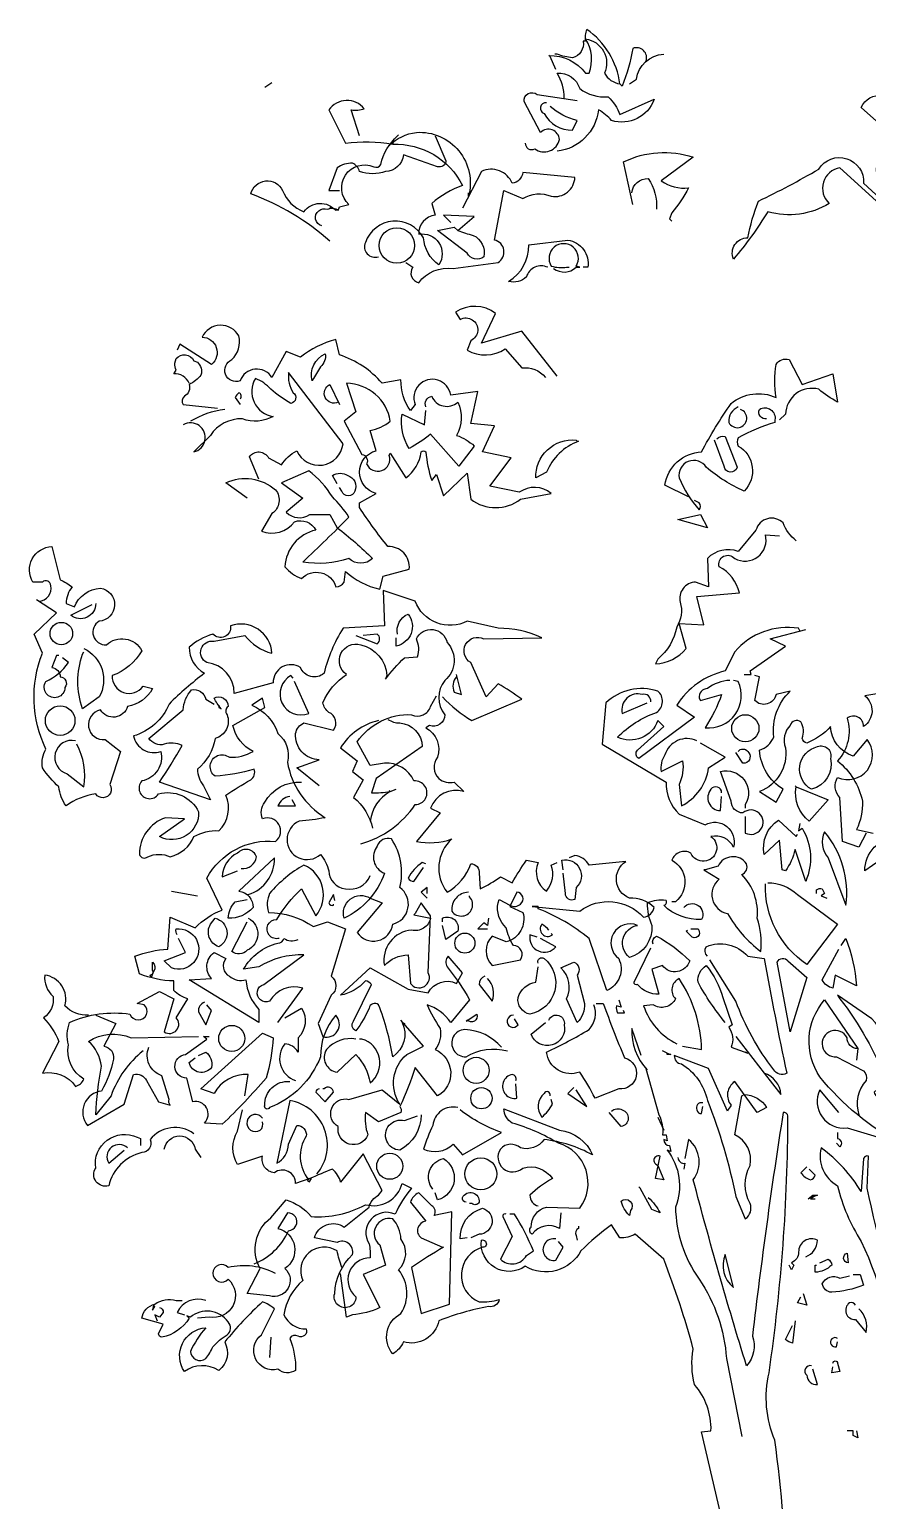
# Model space of a CAD drawing. Header units: millimetres. Extents: x 354.68 to 359.12, y 2583.83 to 2589.83.
# Drawn here: x 354.676 to 356.792, y 2586.117 to 2589.831 of the extents above; entities that cross this region are included whole.
import ezdxf

# ---------------------------------------------------------------- set-up
doc = ezdxf.new("R2010")
doc.units = ezdxf.units.MM
doc.header["$LTSCALE"] = 10
doc.layers.add('Vegetais', color=94, linetype='Continuous')

msp = doc.modelspace()

# ---------------------------------------------------------------- linework, layer by layer
at = {"layer": 'Vegetais'}
for points in [[(356.0056, 2589.7292), (355.9907, 2589.762), (355.9877, 2589.765, -0.240921), (356.0803, 2589.7202), (356.0893, 2589.7202, 0.236053), (356.0803, 2589.8068, -0.5), (356.1281, 2589.7202, 0.236053), (356.167, 2589.6933, 0.211075), (356.0833, 2589.8308, 0.162277), (356.0803, 2589.8009), (356.0743, 2589.8009, -0.383194), (356.0474, 2589.759, -0.056625), (356.0086, 2589.768), (356.0026, 2589.768)], [(356.2327, 2589.7501, 0.651581), (356.1998, 2589.7829, -0.045349), (356.1729, 2589.6873), (356.167, 2589.6933)], [(356.1909, 2589.6933), (356.2088, 2589.7053, -0.365204), (356.2775, 2589.768)], [(356.8602, 2589.3557), (356.7227, 2589.4811, 0.636124), (356.6958, 2589.3915, -0.212875), (356.5405, 2589.3706, -0.040161), (356.4538, 2589.2511, -0.538727), (356.4897, 2589.3049, -0.038391), (356.5166, 2589.3975, 0.023422), (356.669, 2589.4782, -0.778931), (356.7825, 2589.4423), (356.8243, 2589.4035, -0.14267), (356.8303, 2589.5708), (356.8602, 2589.5588), (356.7765, 2589.6335, -0.349304), (356.8303, 2589.6634), (356.8154, 2589.7262), (356.9468, 2589.6963, -0.186783), (357.0006, 2589.7202), (356.9618, 2589.7979), (356.917, 2589.7889), (356.899, 2589.7142)], [(356.0265, 2589.6574, 0.143021), (356.0086, 2589.7202, -0.358047), (356.0654, 2589.6813, 0.172546), (356.1371, 2589.6604, -0.123093), (356.167, 2589.6156), (356.2536, 2589.6545, -0.40274), (356.146, 2589.6007, 0.082748), (356.1132, 2589.6276, -0.343094), (356.0086, 2589.523)], [(355.5096, 2589.5618), (355.4887, 2589.6276, 0.123093), (355.5215, 2589.6306, 0.499542), (355.4319, 2589.6276), (355.4737, 2589.5439, -0.074951), (355.5933, 2589.5409, -0.294968), (355.7696, 2589.4363, 0.096375), (355.6919, 2589.3915), (355.7008, 2589.3616, 0.398468), (355.659, 2589.3138, -0.659393), (355.7098, 2589.2361, -0.217575), (355.6709, 2589.3049, 0.649521), (355.5245, 2589.2929, 0.661377), (355.5574, 2589.257)], [(355.9279, 2589.5439, 0.566177), (355.9518, 2589.529, 0.534058), (356.0146, 2589.5529, 0.630219), (355.9668, 2589.5708), (355.9249, 2589.6485, -0.679398), (355.9578, 2589.6664), (356.0594, 2589.6515)], [(355.9817, 2589.6455, 0.926025), (355.9757, 2589.6186, 0.286789), (356.0474, 2589.5768), (356.0594, 2589.6007, -0.120178), (355.9907, 2589.6365)], [(355.414, 2589.3347, -1.044418), (355.4289, 2589.3766, -0.323349), (355.4558, 2589.3736), (355.4588, 2589.3825), (355.4827, 2589.3885, -0.840088), (355.5455, 2589.4841, 0.4142), (355.5634, 2589.4901, -0.154678), (355.6052, 2589.5618), (355.6082, 2589.5648)], [(355.7008, 2589.5618), (355.7277, 2589.4991, -0.489075), (355.7068, 2589.4841), (355.6202, 2589.514, -0.380188), (355.5753, 2589.4722, -0.181808), (355.5096, 2589.4722, 0.224854), (355.4917, 2589.4931, 0.162277), (355.4528, 2589.4811), (355.4319, 2589.4244), (355.4588, 2589.4244)], [(355.5933, 2589.5499), (355.5933, 2589.5409), (355.5933, 2589.5499), (355.5843, 2589.5379, -0.162277), (355.653, 2589.5708, -0.516235), (355.7845, 2589.4094), (355.7845, 2589.4184)], [(356.1998, 2589.3885), (356.1759, 2589.4961, -0.198578), (356.3522, 2589.508), (356.2715, 2589.4483, 0.173447), (356.3403, 2589.4304, -0.044205), (356.2984, 2589.3676), (356.2925, 2589.3527), (356.2984, 2589.3467)], [(355.6261, 2589.2421), (355.6441, 2589.2302, 0.54657), (355.659, 2589.1913, -0.272095), (355.7456, 2589.2272), (355.8592, 2589.2421, 0.677032), (355.8502, 2589.2989), (355.8741, 2589.4244), (355.9219, 2589.4035, -0.248367), (355.9937, 2589.4094, 0.452606), (356.0534, 2589.4572), (355.9219, 2589.4692, -0.333328), (355.8951, 2589.4423, 0.430618), (355.8174, 2589.4722), (355.7696, 2589.3796)], [(355.4349, 2589.2959, 0.094757), (355.2347, 2589.4154, -0.699951), (355.3154, 2589.4244, 0.222214), (355.3692, 2589.3706, -0.480621), (355.4498, 2589.3736), (355.4528, 2589.3766)], [(356.1968, 2589.4184, -0.388977), (356.2387, 2589.4543, -0.162277), (356.2596, 2589.3766)], [(355.7576, 2589.3228, 0.021729), (355.7964, 2589.3108, -0.356949), (355.8233, 2589.257, -0.482147), (355.7815, 2589.266), (355.7068, 2589.3228), (355.7486, 2589.3317), (355.7576, 2589.3228)], [(355.9847, 2589.2302, 0.453766), (355.9309, 2589.2062, -0.265564), (355.8861, 2589.1943, 0.264557), (355.9369, 2589.2869), (356.0355, 2589.2989, -0.415939), (356.0863, 2589.2302), (356.0743, 2589.2302)], [(355.9996, 2589.2272, 0.366302), (356.0564, 2589.2302), (356.0654, 2589.2302), (356.0564, 2589.2331, 1.810471), (355.9937, 2589.2331, 0.099014), (356.0325, 2589.2302), (356.0385, 2589.2302)], [(356.0086, 2588.9553), (355.919, 2589.0688), (355.8174, 2589.0389), (355.8532, 2589.1136, 0.323273), (355.7516, 2589.1166), (355.7636, 2589.0987, -1.034378), (355.7905, 2589.0449), (355.7815, 2589.021, 0.280991), (355.8771, 2589.024), (355.919, 2588.9762, -0.26123), (355.9787, 2588.9523)], [(355.2257, 2588.6475), (355.1719, 2588.6863, -0.294098), (355.2974, 2588.6684, -0.441696), (355.2885, 2588.6086), (355.2616, 2588.5638, 0.332855), (355.3453, 2588.5877, -0.375732), (355.399, 2588.5668, 0.339447), (355.3213, 2588.4742, 0.128281), (355.3632, 2588.4443, -0.578079), (355.4498, 2588.4234, 0.276978), (355.4707, 2588.4353), (355.4737, 2588.4622, 0.124008), (355.5604, 2588.4174), (355.5694, 2588.4503), (355.6351, 2588.4682, 0.463104), (355.5813, 2588.525, -0.025284), (355.5096, 2588.6236), (355.5096, 2588.6355), (355.5514, 2588.6594, -0.779266), (355.5514, 2588.767), (355.5365, 2588.8178, 0.118973), (355.5873, 2588.8417, 0.363647), (355.4767, 2588.9373), (355.5006, 2588.8656), (355.4707, 2588.8417), (355.5156, 2588.758, -0.5), (355.5275, 2588.7341, 0.970154), (355.5843, 2588.7551), (355.5873, 2588.761), (355.6261, 2588.6983, 0.208466), (355.665, 2588.764, -0.5), (355.6769, 2588.764, 0.056854), (355.6919, 2588.6923), (355.7038, 2588.7072), (355.7217, 2588.6535), (355.7815, 2588.7102), (355.7905, 2588.6445, 0.333328), (355.916, 2588.6445), (355.9937, 2588.6594, 0.334427), (355.913, 2588.6624), (355.8383, 2588.6774), (355.8921, 2588.7491), (355.8204, 2588.764), (355.8502, 2588.8298), (355.7905, 2588.8357), (355.8084, 2588.9164), (355.7397, 2588.9074, 1.125015), (355.65, 2588.8835), (355.6381, 2588.8686, -0.162277), (355.6142, 2588.9463), (355.5664, 2588.9373, 0.14122), (355.4588, 2589.009), (355.4498, 2589.0479, 0.106674), (355.3602, 2589.0031), (355.3243, 2589.018), (355.2885, 2588.9523, 0.62291), (355.2078, 2588.9433, -0.972748), (355.1869, 2588.9971, 0.276978), (355.2048, 2589.0568, 0.613373), (355.1122, 2589.0539, -0.688248), (355.1361, 2588.9851), (355.0554, 2589.0359), (355.0494, 2589.021)], [(355.0793, 2588.9373, 0.326447), (355.0405, 2588.9612), (355.0464, 2588.9702, -0.099014), (355.0435, 2588.9881), (355.0464, 2589.0001, -0.522827), (355.0913, 2588.9941), (355.1002, 2588.9911, -0.276978), (355.1092, 2588.9582, -0.123093), (355.0793, 2588.9343, -0.350769), (355.0674, 2588.9045, 0.4142), (355.0644, 2588.8835), (355.151, 2588.8746)], [(355.3931, 2588.9493), (355.3901, 2588.9433, -0.369919), (355.4229, 2589.012, -0.265564), (355.411, 2588.9792), (355.3931, 2588.9493)], [(356.3403, 2588.6505), (356.2805, 2588.6804, -0.357925), (356.3731, 2588.764, -0.02861), (356.4478, 2588.8865, -0.284912), (356.5614, 2588.9015, -0.072906), (356.5614, 2588.9851, -0.350769), (356.5943, 2588.9971), (356.6271, 2588.9343), (356.7048, 2588.9612), (356.7168, 2588.8895, -0.042465), (356.669, 2588.9224, 0.482147), (356.5853, 2588.8596), (356.5704, 2588.8447)], [(355.2556, 2588.6953), (355.2317, 2588.7521, -0.563461), (355.2795, 2588.7491), (355.3124, 2588.7311, -0.132751), (355.3512, 2588.767, 0.770752), (355.4678, 2588.7849), (355.3303, 2588.9642, 0.176163), (355.3423, 2588.9134, -0.659393), (355.3363, 2588.8865, -0.051254), (355.2855, 2588.9224, 0.123093), (355.2466, 2588.9493, 0.535172), (355.2915, 2588.8537, -0.225418), (355.2138, 2588.8477, 0.260452), (355.1331, 2588.8058), (355.0913, 2588.764, 1.152542), (355.0644, 2588.8327)], [(355.2078, 2588.8985, 0.618027), (355.2048, 2588.9134, 0.162277), (355.1958, 2588.9015), (355.2078, 2588.8835)], [(355.4558, 2588.8895, -1), (355.4349, 2588.9343), (355.4588, 2588.8835)], [(355.169, 2588.8716, 0.093063), (355.0823, 2588.8417)], [(355.6769, 2588.8776, -0.480621), (355.6919, 2588.9045, 0.516449), (355.7576, 2588.8895, -0.249695), (355.7546, 2588.8058, -0.105927), (355.7994, 2588.779), (355.7606, 2588.7282), (355.6889, 2588.8088, -0.054871), (355.6351, 2588.773, -0.192581), (355.6172, 2588.8596), (355.6739, 2588.8327), (355.6769, 2588.8686)], [(356.5375, 2588.8477, -0.618027), (356.5196, 2588.8716, -0.649872), (356.5584, 2588.8447), (356.5584, 2588.8387, 0.048447), (356.4658, 2588.7999, 0.291199), (356.4658, 2588.779, -0.493149), (356.4807, 2588.6654, -0.073044), (356.3851, 2588.7252, 0.819794), (356.3164, 2588.6983, 0.07692), (356.3672, 2588.6176, 0.333328), (356.3672, 2588.6355), (356.3552, 2588.6415)], [(356.4658, 2588.8776, 0.326447), (356.4419, 2588.8387, 1.475342), (356.4717, 2588.8716)], [(356.412, 2588.7969, -0.302765), (356.4329, 2588.8029), (356.4628, 2588.7252, -0.816528), (356.4299, 2588.7282), (356.406, 2588.7939)], [(356.0594, 2588.7909), (356.0624, 2588.7909, 0.20787), (355.9817, 2588.7132), (355.9548, 2588.6983, -0.455139), (356.0564, 2588.7939), (356.0594, 2588.7909)], [(355.4528, 2588.5728, -0.033035), (355.5425, 2588.4951, -0.399994), (355.4827, 2588.4951, -0.122452), (355.3662, 2588.4861, 0.012192), (355.4827, 2588.5997, 0.056335), (355.4409, 2588.6505, 0.100357), (355.3811, 2588.7162), (355.3124, 2588.6863), (355.3662, 2588.6475), (355.3243, 2588.6116, 0.349121), (355.3841, 2588.6057), (355.4349, 2588.6057), (355.4528, 2588.5728)], [(355.4528, 2588.6833), (355.4409, 2588.7043, -0.309357), (355.4797, 2588.7043, -0.468369), (355.4976, 2588.6654, -0.763794), (355.4648, 2588.6654), (355.4588, 2588.6744)], [(356.6122, 2588.5399, -0.140045), (356.5793, 2588.5847, 0.57489), (356.5106, 2588.5668), (356.4658, 2588.513, 0.29335), (356.3881, 2588.4951), (356.3911, 2588.4234), (356.3582, 2588.4353, 0.477875), (356.3194, 2588.3845, -0.21463), (356.3104, 2588.3218, -0.178345), (356.2626, 2588.2411), (356.2566, 2588.2292, 0.217789), (356.3343, 2588.268), (356.3164, 2588.3308), (356.3791, 2588.3278), (356.3612, 2588.3995), (356.4688, 2588.4084, 0.213028), (356.418, 2588.4742, -0.817993), (356.4568, 2588.4951, 0.658905), (356.5345, 2588.5549), (356.5704, 2588.5519)], [(354.6998, 2588.3875, 0.475967), (354.7297, 2588.4264, 0.663971), (354.7088, 2588.4353), (354.6849, 2588.4353, -0.578598), (354.7327, 2588.525), (354.7536, 2588.4413, -0.062256), (354.7835, 2588.4234, 0.15036), (354.7686, 2588.3815), (354.7895, 2588.3726, -0.28447), (354.8552, 2588.4204, -0.892212), (354.8522, 2588.3367, 0.789642), (354.8702, 2588.277, -0.497391), (354.9598, 2588.262, -0.176483), (354.8851, 2588.1993, 0.748825), (354.9628, 2588.1724), (354.9867, 2588.1664, -0.225281), (354.9239, 2588.1216, -0.647598), (354.8552, 2588.1126, 0.955292), (354.8672, 2588.0379), (354.906, 2588.008), (354.8791, 2587.9244, -1), (354.8433, 2587.9005, 0.125122), (354.7686, 2587.8706, -0.137939), (354.7506, 2587.9184, -0.062256), (354.7088, 2587.9662, -0.18132), (354.7178, 2588.014, -0.210037), (354.7088, 2588.256), (354.6879, 2588.3039), (354.7447, 2588.3576), (354.6939, 2588.3905)], [(355.7188, 2588.1455, 0.068298), (355.7935, 2588.0857), (355.919, 2588.1395, 0.035156), (355.8592, 2588.1784), (355.8293, 2588.1455), (355.7905, 2588.2321, -0.984375), (355.8233, 2588.2919), (355.9698, 2588.2949, 0.108856), (355.8592, 2588.3188), (355.7815, 2588.3367, -0.448303), (355.65, 2588.3875), (355.5694, 2588.4144), (355.5723, 2588.3248), (355.4678, 2588.3188, 0.080551), (355.42, 2588.2053, -0.524551), (355.3602, 2588.2202, 0.59317), (355.2915, 2588.1813), (355.1929, 2588.1545, 0.390503), (355.1241, 2588.2321, -0.868866), (355.1421, 2588.2859), (355.2198, 2588.3009, 0.173203), (355.2885, 2588.256, 0.499069), (355.1839, 2588.3248, -0.72995), (355.1391, 2588.3039, 0.115616), (355.0793, 2588.271, 0.276978), (355.1182, 2588.2053, 0.033035), (355.0285, 2588.1276, -0.228363), (354.9389, 2588.0469, 0.456192), (355.0076, 2588.008, -0.433426), (354.9598, 2587.9333, 1.078903), (355.0016, 2587.9005, -0.36409), (355.1032, 2587.8557, -0.580322), (355.0046, 2587.7929), (355.0674, 2587.8377), (355.0196, 2587.8407, 0.321106), (354.9538, 2587.7481, 0.566177), (354.9747, 2587.7421, -0.211075), (355.0315, 2587.7421, 0.243835), (355.0913, 2587.7929, -0.145935), (355.154, 2587.8078, 0.321701), (355.1719, 2587.8975, -0.013153), (355.2347, 2587.9363, 0.333328), (355.2437, 2587.9632, -0.053406), (355.1451, 2587.9453, -1.029831), (355.1809, 2587.9931, 0.141342), (355.2407, 2588.008, -0.23027), (355.1899, 2588.0738), (355.2706, 2588.1186), (355.2646, 2588.1425), (355.2377, 2588.1246, -0.215332), (355.3034, 2588.0529, -0.302765), (355.3273, 2587.9811, 0.214661), (355.4229, 2587.8407, -0.032745), (355.3572, 2587.8317, 1.185196), (355.411, 2587.7481, -0.115112), (355.4319, 2587.7062, 0.379791), (355.4737, 2587.6614, 0.362045), (355.5365, 2587.6943)], [(354.8433, 2588.3815, -0.637756), (354.7805, 2588.3517), (354.8343, 2588.3786)], [(355.6052, 2588.3039, -0.350769), (355.6321, 2588.3547, -0.561172), (355.6022, 2588.274), (355.6022, 2588.2949)], [(355.408, 2587.9214), (355.3512, 2587.9662), (355.408, 2587.9871, -0.43013), (355.3482, 2588.0529, -0.263626), (355.3692, 2588.0798), (355.4439, 2588.0618, 0.489075), (355.4319, 2588.1066, -0.178345), (355.417, 2588.1306, -0.14975), (355.4767, 2588.2023, -0.856918), (355.5126, 2588.277, -0.338852), (355.5783, 2588.1993), (355.5753, 2588.1903, -0.055374), (355.6231, 2588.2441), (355.656, 2588.2471, 0.195877), (355.653, 2588.2919, -0.724503), (355.7307, 2588.2829, -0.43483), (355.7247, 2588.1873, 0.345184), (355.7247, 2588.1007, -0.544022), (355.6859, 2588.0738), (355.6769, 2588.0678, -0.362045), (355.7068, 2587.9931, 0.396576), (355.7098, 2587.9393, 0.236053), (355.7486, 2587.9304), (355.7725, 2587.9064, 0.401123), (355.6889, 2587.8646), (355.7128, 2587.8527), (355.653, 2587.7809, 0.137604), (355.7427, 2587.7869, 0.396027), (355.7307, 2587.6525, 0.180374), (355.7905, 2587.7242, -0.463791), (355.8114, 2587.7003), (355.8144, 2587.6614, 0.051575), (355.8652, 2587.6913), (355.8951, 2587.6764, -0.023788), (355.9309, 2587.7331), (355.9608, 2587.7272, 0.368179), (355.9817, 2587.6555, 0.264557), (355.9937, 2587.7212), (356.0086, 2587.7272)], [(356.6211, 2588.3128), (356.6182, 2588.3188, 0.262833), (356.4568, 2588.259), (356.4329, 2588.2112, 0.194489), (356.3104, 2588.1246), (356.3552, 2588.0947), (356.2148, 2587.9901, -0.535172), (356.2118, 2588.011), (356.2775, 2588.0708), (356.2626, 2588.0857, -0.445358), (356.161, 2588.0439, -0.112671), (356.2596, 2588.1066, 0.498764), (356.2626, 2588.1604, 0.269211), (356.1311, 2588.1306), (356.1221, 2588.026), (356.2835, 2587.9304, 0.212448), (356.3164, 2587.8497), (356.3821, 2587.8228, -0.669449), (356.4538, 2587.766, 0.362045), (356.397, 2587.7929, -1.319412), (356.3462, 2587.7511, 0.480621), (356.2984, 2587.7331, -0.538818), (356.3074, 2587.6286), (356.2984, 2587.6286)], [(355.5006, 2588.3009), (355.5544, 2588.28, 0.5), (355.5544, 2588.3039), (355.5186, 2588.3009)], [(354.7506, 2588.2501), (354.7447, 2588.2501), (354.7327, 2588.2202, -0.38205), (354.7536, 2588.1963, -0.618027), (354.7656, 2588.1694, -1.341293), (354.7178, 2588.1843, 0.132751), (354.7745, 2588.2321), (354.7596, 2588.2441)], [(354.8134, 2588.268, -0.432632), (354.8522, 2588.1455), (354.8104, 2588.1156, -0.173904), (354.8104, 2588.2531), (354.8134, 2588.259)], [(355.7546, 2588.1963, 0.292984), (355.7486, 2588.1574), (355.7666, 2588.1515), (355.7546, 2588.2023)], [(355.154, 2588.1246), (355.154, 2588.1186), (355.16, 2588.1156, -0.051575), (355.1421, 2588.1425, -0.580322), (355.1779, 2588.1216, 0.442368), (355.1749, 2588.1007, -0.445358), (355.1451, 2588.0409, -0.177689), (355.1002, 2587.9632, 0.15036), (355.1152, 2587.9214), (355.1331, 2587.8855), (355.0046, 2587.9304, 0.019806), (355.0614, 2588.023, 0.195877), (355.0166, 2588.026, -0.32045), (354.9777, 2588.0409), (355.0644, 2588.1126, -0.171616), (355.0853, 2588.1634, -0.427887), (355.1211, 2588.1395), (355.1421, 2588.1276)], [(355.3423, 2588.1933), (355.3363, 2588.1993, 0.940445), (355.3811, 2588.1037), (355.3453, 2588.1843)], [(356.4449, 2588.1873, 0.162277), (356.3881, 2588.1664, 0.463791), (356.3672, 2588.1425), (356.3702, 2588.1365), (356.4239, 2588.1515, -0.058853), (356.3821, 2588.0678, 0.588898), (356.4658, 2588.1843), (356.4538, 2588.1873)], [(356.7885, 2587.8019), (356.7706, 2587.766), (356.7287, 2587.7809), (356.7227, 2587.8915, -0.355026), (356.7168, 2587.9423, 0.788391), (356.7915, 2588.0379), (356.7556, 2587.9961, -0.312881), (356.6988, 2588.0708, -0.116058), (356.6391, 2588.029, -0.265564), (356.6271, 2588.0409, 0.226822), (356.6241, 2588.0827, 0.49527), (356.5972, 2588.0738, 0.295303), (356.5853, 2588.017, -0.346893), (356.5196, 2587.9064), (356.5614, 2587.8796), (356.5793, 2587.9124, -0.244461), (356.5196, 2588.011, 0.215332), (356.5554, 2588.0439, -0.236053), (356.5972, 2588.1604), (356.5614, 2588.1515, -0.59729), (356.5076, 2588.1365), (356.5196, 2588.1963), (356.5076, 2588.1993)], [(357.1231, 2587.9035, -0.149368), (357.15, 2587.9602, 0.589905), (357.0843, 2588.011), (357.0783, 2588.029, 0.490158), (357.0126, 2587.9901, -1.060547), (356.9887, 2588.0439, 0.776093), (357.0096, 2588.1156, 0.142365), (356.899, 2588.0648), (356.8721, 2588.1007), (356.896, 2588.1664), (356.7855, 2588.1485, -0.50354), (356.7825, 2588.0708, 0.628937), (356.7407, 2588.0917, -0.265564), (356.7168, 2587.9841, -0.169571), (356.7795, 2587.8825, -0.119873), (356.7646, 2587.8108), (356.8064, 2587.8019)], [(355.5126, 2587.775, 0.179703), (355.65, 2587.8736, 1.048752), (355.647, 2587.9333, 0.319077), (355.5723, 2587.9782), (355.5365, 2587.9722), (355.5036, 2588.0319, -0.261322), (355.6411, 2588.1007, 0.45993), (355.6889, 2588.1216), (355.7038, 2588.1485)], [(356.2447, 2588.1335, 0.541687), (356.2237, 2588.1515, 0.576218), (356.1729, 2588.1037), (356.2357, 2588.1306)], [(355.5574, 2588.0857, 0.203552), (355.4618, 2588.017), (355.5036, 2587.9841), (355.4917, 2587.9572), (355.5186, 2587.9363), (355.4947, 2587.8915, -0.169113), (355.5425, 2587.8138)], [(355.5813, 2588.0887, 0.15036), (355.6112, 2588.0798, -0.384125), (355.668, 2588.02), (355.5514, 2587.9393), (355.5395, 2587.9035, 0.045349), (355.5873, 2587.9064), (355.6022, 2587.9124)], [(354.7925, 2588.0349, 0.975662), (354.7715, 2587.9513), (354.8134, 2587.9184, 0.17128), (354.7955, 2588.026)], [(356.3612, 2588.0349, 0.456619), (356.2805, 2587.9991, 0.205246), (356.2715, 2587.9572), (356.3253, 2587.9841, -0.146759), (356.3164, 2587.9244), (356.3223, 2587.8706, 0.245285), (356.3911, 2587.9662), (356.4329, 2587.9931), (356.3702, 2588.029)], [(356.666, 2588.02, -0.630219), (356.6988, 2587.9901, -0.40654), (356.651, 2587.9124, -0.689621), (356.666, 2588.02)], [(356.4658, 2588.008, -0.5), (356.4897, 2588.008, -0.582718), (356.4837, 2587.9782), (356.4777, 2587.9782), (356.4598, 2588.0051)], [(356.4837, 2587.8437), (356.4837, 2587.8019, 1.877945), (356.4777, 2587.8527, -0.4142), (356.4478, 2587.8825), (356.4209, 2587.9572, -0.674286), (356.4837, 2587.8736), (356.4837, 2587.8646)], [(354.8253, 2587.3417, -0.206955), (354.7656, 2587.3656, 0.457672), (354.7148, 2587.4433, 0.243301), (354.7357, 2587.3895, -0.282349), (354.7118, 2587.3357, -0.081024), (354.7506, 2587.276), (354.7088, 2587.1953, -0.303375), (354.7925, 2587.1624, 0.224854), (354.8134, 2587.1804, -0.311218), (354.7745, 2587.267, -0.155243), (354.7775, 2587.3238, -0.142853), (354.9299, 2587.3447, 1.280762), (354.9658, 2587.3686), (354.9478, 2587.3716), (355.0046, 2587.4015), (355.0405, 2587.3835), (355.0166, 2587.2999, 0.904984), (355.0464, 2587.3357), (355.0763, 2587.3835, -0.135742), (355.0405, 2587.4045), (355.0405, 2587.4284, -0.08728), (354.9538, 2587.4463), (354.9419, 2587.4911, -0.068298), (355.0255, 2587.509), (355.0315, 2587.5897), (355.0943, 2587.5628, -0.111496), (355.163, 2587.6076), (355.1241, 2587.6883, -0.299683), (355.2974, 2587.7809, 0.876053), (355.2646, 2587.8377, -0.268112), (355.2706, 2587.8796, -0.290573), (355.3632, 2587.9304)], [(355.5843, 2587.9094), (355.5873, 2587.9064, 0.247803), (355.5365, 2587.8317)], [(356.4239, 2587.9035, 0.741867), (356.397, 2587.9124, 0.6409), (356.4209, 2587.8586), (356.4239, 2587.8945)], [(356.6122, 2587.9184), (356.6929, 2587.8855), (356.6451, 2587.8317, -0.284134), (356.6122, 2587.9184), (356.6092, 2587.9214), (356.6122, 2587.9184)], [(355.3333, 2587.8945, 0.25296), (355.3034, 2587.8706), (355.3482, 2587.8706), (355.3393, 2587.8855)], [(356.6211, 2587.8258), (356.6182, 2587.8078), (356.6271, 2587.8138, -0.242218), (356.6361, 2587.6794), (356.6092, 2587.76, -0.092926), (356.5853, 2587.7062), (356.5763, 2587.7092), (356.5704, 2587.7839), (356.5315, 2587.7481, -0.309006), (356.5674, 2587.8347), (356.6122, 2587.7929), (356.6152, 2587.7989)], [(356.6839, 2587.8049, 0.305054), (356.6929, 2587.7391), (356.7377, 2587.6196, 0.208984), (356.6839, 2587.8049)], [(355.2108, 2587.7122, 0.403595), (355.2496, 2587.7421, 0.566177), (355.2018, 2587.7511, 0.2939), (355.163, 2587.6913), (355.2018, 2587.7062)], [(355.5365, 2587.6375), (355.5664, 2587.6256), (355.5036, 2587.5509, 0.693726), (355.5933, 2587.5718, 0.640244), (355.6112, 2587.6644, 0.209961), (355.5903, 2587.7869, 0.4142), (355.5544, 2587.769, 0.502121), (355.5723, 2587.7003, -0.199463), (355.4707, 2587.5867, -0.690872), (355.5365, 2587.6375)], [(356.8423, 2587.7391), (356.8363, 2587.7361), (356.8423, 2587.7361), (356.8423, 2587.7182, 0.099014), (356.8243, 2587.7331), (356.7855, 2587.7062, -0.428558), (356.8692, 2587.7899, -0.211655), (356.8423, 2587.7391)], [(355.2287, 2587.6465, 0.335266), (355.2945, 2587.7391), (355.2048, 2587.6555, -0.380188), (355.2407, 2587.6136, -0.218826), (355.1779, 2587.5867, -0.173203), (355.1958, 2587.6286), (355.2257, 2587.6345)], [(355.3064, 2587.5359, -1.144211), (355.3004, 2587.5837, -0.070038), (355.3632, 2587.6614), (355.399, 2587.5927, 0.501633), (355.3692, 2587.7212, 0.085571), (355.2825, 2587.6495, 0.186783), (355.2795, 2587.6017, -0.14386), (355.3931, 2587.5658), (355.4289, 2587.5778), (355.4737, 2587.5598), (355.4379, 2587.4403, -0.506302), (355.4379, 2587.3925), (355.405, 2587.3208), (355.417, 2587.2879, 0.762985), (355.4498, 2587.3417, 0.185364), (355.411, 2587.2371, -0.20929), (355.2825, 2587.1086, -1), (355.2706, 2587.1146, -0.463791), (355.3333, 2587.1744)], [(355.6769, 2587.7242), (355.668, 2587.7272, 0.132751), (355.6321, 2587.6883, 0.236053), (355.647, 2587.6794), (355.6709, 2587.7152)], [(356.3283, 2587.6136, -0.923187), (356.3731, 2587.5837, -0.205933), (356.2775, 2587.6196, 0.618027), (356.2835, 2587.6315, 0.123093), (356.2357, 2587.6256, 0.111496), (356.2476, 2587.5688, -0.361099), (356.1909, 2587.4881, -0.656662), (356.2118, 2587.5688, 0.887543), (356.164, 2587.4851, -0.427811), (356.1341, 2587.4045), (356.0893, 2587.5359, 0.077148), (355.9608, 2587.6106), (355.9608, 2587.6166), (355.9458, 2587.6166), (356.0654, 2587.6047, -0.386002), (356.2267, 2587.5897, 0.310577), (356.2536, 2587.6136, 0.21463), (356.1909, 2587.6375, -0.608597), (356.1819, 2587.7302), (356.0893, 2587.7212, 0.236053), (356.0534, 2587.7451), (356.0385, 2587.7391)], [(356.0235, 2587.7092), (356.0206, 2587.7331, -0.775711), (356.0564, 2587.6644), (356.0534, 2587.6345, -0.566177), (356.0295, 2587.6495), (356.0235, 2587.7003)], [(356.3821, 2587.7092), (356.3791, 2587.7092), (356.418, 2587.6853, 0.643906), (356.4389, 2587.5987, 0.101837), (356.5225, 2587.5031, 0.105927), (356.5136, 2587.5867, 0.22554), (356.4747, 2587.6973, 0.4142), (356.4867, 2587.7242, 0.580322), (356.415, 2587.7182), (356.3821, 2587.7092)], [(355.4468, 2587.6315), (355.4439, 2587.6465), (355.4319, 2587.6256, 0.4142), (355.4439, 2587.6196), (355.4439, 2587.6226)], [(355.7845, 2587.6525, 0.437042), (355.7427, 2587.6047, 1.073196), (355.7875, 2587.6405), (355.7875, 2587.6435)], [(355.8891, 2587.6196, 0.323349), (355.916, 2587.6226, 0.697281), (355.907, 2587.6525), (355.8891, 2587.6166), (355.9219, 2587.6017, -0.421158), (355.8801, 2587.527), (355.8443, 2587.5419, 0.400543), (355.8443, 2587.4672), (355.916, 2587.4821, 0.60791), (355.898, 2587.518, -0.092926), (355.8801, 2587.5628, -0.257919), (355.8592, 2587.6256), (355.8622, 2587.6345), (355.8891, 2587.6196)], [(356.5405, 2587.6764, -0.195694), (356.6152, 2587.6465), (356.7168, 2587.5718), (356.6391, 2587.4702, -0.258652), (356.5345, 2587.6734)], [(356.663, 2587.6495), (356.663, 2587.6584, -0.236053), (356.6779, 2587.6614), (356.6839, 2587.6495), (356.6749, 2587.6435), (356.6899, 2587.6375)], [(355.65, 2587.5987), (355.647, 2587.5957), (355.6889, 2587.5867, -0.422256), (355.6411, 2587.5568, 0.445663), (355.5723, 2587.4672, -0.209656), (355.6321, 2587.4941), (355.6381, 2587.4224, 0.945984), (355.6829, 2587.4493), (355.6889, 2587.5927), (355.665, 2587.6256), (355.65, 2587.5987)], [(355.1451, 2587.5867, -0.701004), (355.154, 2587.515, -0.468369), (355.1331, 2587.5718), (355.1451, 2587.5867)], [(355.2287, 2587.5867, -0.632828), (355.2257, 2587.506, -0.388977), (355.1869, 2587.5031), (355.2257, 2587.5778)], [(355.7188, 2587.5778), (355.7188, 2587.5867, -0.669312), (355.7576, 2587.5539), (355.7277, 2587.5329), (355.7188, 2587.5688)], [(355.9877, 2587.5568, 0.099014), (355.9698, 2587.5718, 0.895035), (355.9966, 2587.5449), (355.9937, 2587.5479)], [(355.0494, 2587.5449, -0.236053), (355.0464, 2587.5598, -1.2724), (355.0345, 2587.4612), (355.0166, 2587.4792), (355.0704, 2587.5001), (355.0524, 2587.5359)], [(355.3034, 2587.3238), (355.3662, 2587.4104, 0.345856), (355.2825, 2587.3776, -1.086792), (355.2676, 2587.4194), (355.3692, 2587.4941, 0.147873), (355.2556, 2587.4642), (355.2168, 2587.4582, -0.205246), (355.3034, 2587.524, 0.343094), (355.3184, 2587.5359, 0.248367), (355.3542, 2587.5329)], [(355.9578, 2587.5389), (355.9399, 2587.5449, 0.784103), (356.0056, 2587.515), (355.9668, 2587.5359)], [(356.2506, 2587.521, -0.4142), (356.2596, 2587.5419, -0.068741), (356.3433, 2587.4792, -0.613083), (356.2745, 2587.4672), (356.2476, 2587.4582), (356.2656, 2587.3955, -0.248093), (356.2118, 2587.4194, -0.618027), (356.2028, 2587.4254), (356.2447, 2587.512)], [(356.3462, 2587.5598), (356.3642, 2587.5598, -0.236053), (356.3672, 2587.5449, -0.4142), (356.3492, 2587.5389), (356.3343, 2587.5539), (356.3373, 2587.5568)], [(356.7257, 2587.518), (356.7377, 2587.5359, -0.071396), (356.7646, 2587.4164), (356.7108, 2587.4433), (356.7048, 2587.4104, -0.236053), (356.6779, 2587.4313), (356.7198, 2587.509)], [(355.0793, 2587.4313), (355.1361, 2587.4343, -0.451447), (355.1421, 2587.5001), (355.1719, 2587.4851, 0.461777), (355.1809, 2587.4403, 0.236053), (355.2227, 2587.4313, 0.176865), (355.2556, 2587.3566), (355.2556, 2587.3238), (355.0793, 2587.4313)], [(356.3881, 2587.4911, -0.369919), (356.3851, 2587.515, -0.322647), (356.4897, 2587.4911), (356.5315, 2587.4851, 0.00798), (356.5883, 2587.1953, -0.4142), (356.5554, 2587.2043, -0.077515), (356.4598, 2587.3776), (356.3941, 2587.4821)], [(354.9897, 2587.4523), (354.9837, 2587.4373), (354.9807, 2587.4433, 0.618027), (354.9867, 2587.4553), (354.9867, 2587.4762, -0.369919), (354.9897, 2587.4523)], [(355.6172, 2587.3238, -0.38205), (355.5933, 2587.2371, 0.053894), (355.5574, 2587.3686, 0.566177), (355.5335, 2587.3596, -0.062256), (355.5006, 2587.3029, -0.535172), (355.4947, 2587.3268), (355.5395, 2587.4194, 0.236053), (355.5245, 2587.4284, -0.164429), (355.4618, 2587.3925), (355.5365, 2587.4612), (355.6321, 2587.4074), (355.6829, 2587.3985, -0.400864), (355.7546, 2587.4224), (355.7696, 2587.4493), (355.7337, 2587.4911, 0.343094), (355.7307, 2587.4642, -0.040558), (355.7875, 2587.3806), (355.7397, 2587.3238, 0.162277), (355.6799, 2587.3686, 0.038391), (355.7128, 2587.3088, -0.212204), (355.7008, 2587.2551, -0.615097), (355.7068, 2587.1385), (355.65, 2587.2102, -0.03656), (355.6112, 2587.1116, -0.236053), (355.6142, 2587.0967), (355.5574, 2587.0728), (355.5245, 2587.0967, 0.109772), (355.5305, 2587.0399, -0.906464), (355.4558, 2587.0608, -0.872879), (355.4827, 2587.1296), (355.5664, 2587.1535), (355.6112, 2587.1176, -0.380005), (355.6291, 2587.2431), (355.6709, 2587.264), (355.6142, 2587.3298)], [(355.9608, 2587.4732, -0.780762), (355.9757, 2587.4851, -0.63501), (355.9399, 2587.3447, -0.403961), (355.91, 2587.3865, -0.290024), (355.9548, 2587.4254), (355.9608, 2587.4642)], [(356.0594, 2587.3238), (356.0325, 2587.3835, 0.335037), (356.0176, 2587.4612), (356.0504, 2587.4762, -0.5), (356.0594, 2587.4433), (356.0773, 2587.3716, -0.220596), (356.0594, 2587.3238)], [(356.4329, 2587.3238, -0.047333), (356.3642, 2587.4254, -0.291199), (356.3851, 2587.4672, -0.104111), (356.4269, 2587.3865), (356.4508, 2587.3178), (356.4419, 2587.3118, -0.257767), (356.4478, 2587.261), (356.4897, 2587.2461), (356.4837, 2587.2491)], [(356.5972, 2587.2999), (356.5644, 2587.4762, -0.561981), (356.5913, 2587.4792), (356.6391, 2587.4373), (356.5972, 2587.2999)], [(355.8263, 2587.4403, 0.355026), (355.8114, 2587.4194), (355.8443, 2587.3776, 0.313034), (355.8323, 2587.4343)], [(356.3253, 2587.264), (356.3731, 2587.2551, 0.145935), (356.3164, 2587.4343, 0.523941), (356.3074, 2587.3835, -0.45993), (356.2506, 2587.3686), (356.2267, 2587.3656, 0.199142), (356.3104, 2587.27)], [(356.7227, 2587.3835, -0.076447), (356.8393, 2587.1744), (356.8094, 2587.1475, 0.704712), (356.8273, 2587.1415, -0.30159), (356.8931, 2587.1505), (356.9528, 2586.9353, 0.21463), (356.9887, 2586.9204), (356.9409, 2587.1505), (356.9319, 2587.1086, -0.445358), (356.8841, 2587.1385, 0.17659), (356.8034, 2587.3327), (356.7168, 2587.3925), (356.7227, 2587.3835)], [(355.1182, 2587.3746, 0.38205), (355.1032, 2587.3507), (355.1211, 2587.3178), (355.1361, 2587.3537), (355.1241, 2587.3686)], [(355.3213, 2587.3357), (355.3632, 2587.3596, -0.359619), (355.3542, 2587.2849), (355.3542, 2587.2491, 0.236053), (355.3213, 2587.27, 0.533035), (355.3482, 2587.1774)], [(356.1072, 2587.3716), (356.1251, 2587.3716, 0.014771), (356.1789, 2587.2341, -0.94693), (356.164, 2587.1564), (356.1042, 2587.1325, 0.033691), (356.0654, 2587.1983, -0.489075), (355.9817, 2587.2491, 0.024368), (356.0893, 2587.3058, 0.28447), (356.1012, 2587.3686)], [(356.164, 2587.3806), (356.17, 2587.3626), (356.158, 2587.3656, 0.162277), (356.161, 2587.3477), (356.1789, 2587.3477), (356.1759, 2587.3537)], [(356.7198, 2587.0967), (356.6719, 2587.1535, 0.598862), (356.7407, 2587.0578), (356.8781, 2587.016, -0.099014), (356.6719, 2587.1863, -0.340195), (356.6839, 2587.3806), (356.7676, 2587.258), (356.7646, 2587.2282)], [(354.8433, 2587.3417), (354.8941, 2587.3208), (354.8642, 2587.264, -0.4142), (354.8881, 2587.2311, -0.077194), (354.8582, 2587.1505, 0.59314), (354.8223, 2587.0638), (354.915, 2587.1176), (354.9389, 2587.1923, -0.333328), (354.9717, 2587.1774), (355.0016, 2587.1236), (355.0315, 2587.1146, -0.236053), (355.0285, 2587.1296), (355.0106, 2587.1893, -0.442368), (354.9777, 2587.261)], [(355.7815, 2587.3298), (355.7785, 2587.3268), (355.8054, 2587.3447, -0.854492), (355.7815, 2587.3298)], [(355.898, 2587.3417, 1.704361), (355.91, 2587.3178), (355.901, 2587.3327)], [(355.9877, 2587.3298, -0.909286), (356.0265, 2587.3178, -0.934128), (355.9429, 2587.2939), (355.9787, 2587.3238)], [(354.9628, 2587.2521, 0.137131), (354.8821, 2587.1385), (354.8433, 2587.0907, -0.032974), (354.8582, 2587.2132, 0.170273), (354.8253, 2587.276, -0.248367), (354.9329, 2587.2849), (355.1032, 2587.2879)], [(355.2198, 2587.1385), (355.2287, 2587.1923, 0.282669), (355.1421, 2587.1445), (355.1092, 2587.1564), (355.2646, 2587.2969), (355.2915, 2587.2849, -0.057053), (355.2735, 2587.1833, -0.026291), (355.163, 2587.0668), (355.1182, 2587.0698, 0.738571), (355.0883, 2587.1236), (355.0733, 2587.1833, -0.953979), (355.0704, 2587.2431), (355.1241, 2587.2819), (355.1152, 2587.2879), (355.1301, 2587.2879)], [(355.5006, 2587.2819, 0.261322), (355.4259, 2587.2551, 0.537704), (355.4528, 2587.1983), (355.5006, 2587.2431, -0.134644), (355.5365, 2587.1714, 0.615494), (355.5156, 2587.2819), (355.5096, 2587.2819)], [(355.8682, 2587.261, 0.204559), (355.7755, 2587.3058, 1.007538), (355.7785, 2587.2371, -0.199997), (355.8831, 2587.2521)], [(356.4598, 2587.2879), (356.5315, 2587.1953), (356.5733, 2587.1415, 0.315536), (356.5315, 2587.1953)], [(356.7676, 2587.258, -0.449051), (356.7407, 2587.2849, 1.901016), (356.7138, 2587.2371), (356.7825, 2587.2013, -0.302765), (356.7885, 2587.1774, 0.271484), (356.7706, 2587.0907)], [(355.1032, 2587.2401), (355.1211, 2587.2491, -0.282349), (355.1361, 2587.2102, -0.636856), (355.0793, 2587.2222), (355.0943, 2587.2341)], [(356.4807, 2587.1415, -0.262878), (356.5375, 2587.1086), (356.5136, 2587.0967), (356.4568, 2587.1744, 0.441696), (356.4478, 2587.1146, 0.062256), (356.4389, 2587.0997), (356.3911, 2587.2072), (356.3044, 2587.2401, 0.4142), (356.3223, 2587.2192, -0.20488), (356.3881, 2587.1266, -0.042053), (356.4598, 2586.8845), (356.4837, 2586.8278, 0.350769), (356.4956, 2586.8666, -0.250916), (356.4956, 2586.9622, 0.347351), (356.4568, 2587.0399), (356.4747, 2587.1385), (356.4807, 2587.1415)], [(355.904, 2587.1774, 0.535172), (355.8951, 2587.1923, 1), (355.907, 2587.1325), (355.904, 2587.1684)], [(355.402, 2586.9413, 0.578384), (355.3333, 2587.1266), (355.3004, 2586.9682, 0.269913), (355.3303, 2587.016), (355.3512, 2587.0638, -0.455139), (355.3751, 2587.0369, 0.328934), (355.3811, 2586.9264)], [(355.408, 2587.1564, 0.333328), (355.399, 2587.1475), (355.4229, 2587.1236), (355.4439, 2587.1475, 0.630219), (355.42, 2587.1564), (355.417, 2587.1564)], [(355.9907, 2587.1385, 0.926025), (355.9757, 2587.1445, 0.396576), (355.9698, 2587.0847, 0.099014), (355.9966, 2587.1176), (355.9937, 2587.1296)], [(355.2437, 2586.7142, 0.193268), (355.3303, 2586.7979, 1), (355.3273, 2586.8427), (355.3034, 2586.8039, -0.647644), (355.3213, 2586.7023, -0.795288), (355.2825, 2586.6335), (355.2257, 2586.6395), (355.2586, 2586.7023, -0.37175), (355.2855, 2586.8308), (355.3243, 2586.8756, -0.154297), (355.3871, 2586.8337, 0.143036), (355.5245, 2586.8636, 0.416412), (355.6172, 2586.9174), (355.6411, 2586.9055, 0.064804), (355.5992, 2586.8397, 0.7435), (355.5335, 2586.765, -0.07106), (355.5365, 2586.7292, 0.711472), (355.5006, 2586.6306, -1.156403), (355.4468, 2586.6395, -0.187744), (355.4917, 2586.7381, 0.647598), (355.4528, 2586.768), (355.396, 2586.78, -0.524124), (355.4707, 2586.8068), (355.5335, 2586.8576, -0.219635), (355.5574, 2586.8875), (355.5664, 2586.8995), (355.5186, 2586.9921), (355.4618, 2586.9204, 0.158417), (355.4409, 2586.9533, 0.01886), (355.3841, 2586.9294), (355.3482, 2586.9174, 0.622437), (355.2945, 2586.9443, -0.457672), (355.2646, 2586.9861), (355.2018, 2586.9652, -0.285706), (355.2018, 2587.0489), (355.2138, 2587.1027)], [(355.2646, 2587.0817, 2.427765), (355.2586, 2587.0519, 0.302765), (355.2646, 2587.0728)], [(355.665, 2587.0907, -0.276978), (355.6112, 2587.0011, -1.112411), (355.6231, 2587.0758), (355.656, 2587.0877)], [(355.7576, 2587.1086, 0.462555), (355.6949, 2587.0638, 0.034729), (355.6709, 2587.0041, 0.307983), (355.7456, 2587.016), (355.7696, 2586.9891), (355.8682, 2587.0459, -0.078186), (355.7636, 2587.1027)], [(356.0176, 2586.8427), (356.0146, 2586.8039, 0.383194), (355.9458, 2586.7889, -0.566177), (355.9429, 2586.8068, -0.347336), (355.9817, 2586.8576), (356.0654, 2586.8547, 0.522125), (356.0116, 2587.019, 0.062256), (355.8951, 2587.0698, -0.259125), (355.8741, 2587.1057), (356.0146, 2587.0519, -0.262924), (356.0982, 2586.9891, 0.097885), (355.9757, 2587.028, -0.315216), (355.916, 2587.007, 0.4142), (355.8652, 2587.0041, 0.882782), (355.9219, 2586.9562, -0.333328), (355.9966, 2586.9294, 0.076187), (355.9399, 2586.8875, 0.369919), (355.9608, 2586.8606)], [(356.146, 2587.0997, -0.343094), (356.1729, 2587.1027, -0.795502), (356.17, 2587.0608), (356.1401, 2587.0967)], [(356.3761, 2587.1206, 0.632828), (356.3612, 2587.1027, 0.4142), (356.3731, 2587.0937), (356.3761, 2587.1116)], [(355.0913, 2587.0429, 0.401978), (354.9807, 2587.028, -0.535172), (354.9598, 2586.9951, 0.285706), (354.8761, 2586.9114, -0.700424), (354.8433, 2586.9562, -0.60141), (354.9478, 2587.0339), (354.9568, 2587.0309), (354.9568, 2587.013)], [(354.9239, 2587.007, 0.873947), (354.8761, 2586.9682), (354.915, 2587.0011)], [(355.0166, 2587.0041, -0.849075), (355.0943, 2587.0041), (355.1092, 2586.9831)], [(356.7168, 2587.0459), (356.7168, 2587.0309, -0.566177), (356.7227, 2587.01), (356.7138, 2587.019)], [(355.6949, 2586.9025, -0.563461), (355.7217, 2586.9802, -0.649872), (355.7068, 2586.8756), (355.7008, 2586.8935)], [(356.2626, 2586.9622), (356.2775, 2586.9264), (356.2566, 2586.9294), (356.2686, 2586.9861, 1), (356.2596, 2586.9652), (356.2626, 2586.9622)], [(356.3134, 2586.9831, 0.45993), (356.3313, 2586.9682), (356.3283, 2586.9533)], [(356.6391, 2586.9592), (356.6241, 2586.9443, 0.162277), (356.648, 2586.9264, 0.265564), (356.66, 2586.9383), (356.6451, 2586.9533)], [(356.2387, 2586.8815, -0.089432), (356.2686, 2586.8427), (356.2476, 2586.8517), (356.2178, 2586.9055), (356.2148, 2586.9084)], [(355.7188, 2586.756), (355.7217, 2586.756, 0.023788), (355.6411, 2586.7053), (355.665, 2586.5887), (355.7367, 2586.6126), (355.7427, 2586.8457), (355.6978, 2586.8367, 0.45993), (355.6919, 2586.8606), (355.659, 2586.8935, 0.219635), (355.6381, 2586.8696), (355.6769, 2586.8218, 0.677032), (355.665, 2586.78), (355.7188, 2586.756)], [(355.7785, 2586.8696, -0.4142), (355.7696, 2586.8815, -0.868622), (355.8114, 2586.8696, -0.489075), (355.7935, 2586.8666), (355.7875, 2586.8666)], [(356.1909, 2586.8367, -0.135742), (356.17, 2586.8726, -0.947861), (356.1939, 2586.8487), (356.1909, 2586.8367)], [(355.7815, 2586.78), (355.7636, 2586.777, -0.352295), (355.8204, 2586.8547, -0.860382), (355.8114, 2586.7889), (355.7905, 2586.78)], [(355.8801, 2586.8397, 0.618027), (355.8711, 2586.8337), (355.8951, 2586.7829), (355.8652, 2586.7262, 0.492645), (355.9309, 2586.7351), (355.9488, 2586.7471, 0.039658), (355.901, 2586.8397), (355.8891, 2586.8397)], [(356.0624, 2586.8098), (356.0624, 2586.8039, 0.4142), (356.0564, 2586.7859), (356.0594, 2586.774)], [(355.4648, 2586.7053, -0.038391), (355.4528, 2586.7471, 0.746384), (355.3662, 2586.6724, 0.174225), (355.3184, 2586.5857, 0.297256), (355.3751, 2586.5499, -0.690201), (355.3542, 2586.5319, 0.4142), (355.3333, 2586.526, -0.101105), (355.3482, 2586.4453, -0.329758), (355.3034, 2586.4483, -0.819794), (355.2616, 2586.5349), (355.2945, 2586.6007, 0.090164), (355.2646, 2586.6186, 0.033295), (355.169, 2586.517, -0.376038), (355.154, 2586.4453, 0.309357), (355.0674, 2586.4423, -0.577087), (355.1211, 2586.5529, 0.060913), (355.0823, 2586.4931, 0.595963), (355.1211, 2586.4752, 0.090164), (355.1391, 2586.5051, -0.069427), (355.1749, 2586.5349, 0.449051), (355.1779, 2586.5678, 0.431824), (355.0823, 2586.5798), (355.0733, 2586.5827), (355.0793, 2586.5768, -0.206619), (355.0106, 2586.529, -0.333328), (355.0016, 2586.5379), (355.0136, 2586.5618), (354.9598, 2586.5768, -0.309357), (354.9927, 2586.6126, -0.236053), (355.0464, 2586.6216), (355.0614, 2586.6216)], [(356.0056, 2586.777, 1.222214), (356.0056, 2586.7232), (356.0235, 2586.756), (356.0116, 2586.771)], [(356.6361, 2586.7321, 0.310577), (356.666, 2586.774, 0.566177), (356.6182, 2586.7441, -0.312363), (356.6002, 2586.7172), (356.6062, 2586.7112), (356.6002, 2586.6993), (356.5943, 2586.7112)], [(356.4329, 2586.7381, 0.337173), (356.4538, 2586.6545), (356.4329, 2586.7381)], [(356.6719, 2586.7172), (356.6929, 2586.7262, -0.236053), (356.7018, 2586.7112, -0.199295), (356.66, 2586.6933), (356.66, 2586.7112), (356.663, 2586.7112)], [(356.7437, 2586.7172, -0.867294), (356.7407, 2586.7411), (356.7437, 2586.7172)], [(355.2974, 2586.6903, 0.172379), (355.1779, 2586.7053, 2.599991), (355.1779, 2586.6754, -0.757538), (355.1301, 2586.5798), (355.1002, 2586.5768)], [(356.7556, 2586.6873), (356.7735, 2586.6873), (356.7825, 2586.6604, -0.078461), (356.7018, 2586.6425, -0.336868), (356.6779, 2586.6634, -0.442368), (356.7227, 2586.6784), (356.7466, 2586.6843)], [(355.1211, 2586.6216, 0.386597), (355.0494, 2586.5917), (355.0674, 2586.5857)], [(356.7616, 2586.6096, 0.4142), (356.7466, 2586.6156, 0.749268), (356.7616, 2586.5738), (356.7885, 2586.5409, 0.276978), (356.7706, 2586.6007)], [(355.0046, 2586.6037, -0.4142), (355.0136, 2586.5917), (355.0046, 2586.5798), (354.9927, 2586.5857), (354.9986, 2586.5708)], [(356.6092, 2586.5708), (356.6032, 2586.514, -0.133911), (356.5853, 2586.523), (356.6032, 2586.5588)], [(356.7168, 2586.526, 1.580185), (356.7138, 2586.5051), (356.7168, 2586.517)], [(356.651, 2586.4572, 0.804886), (356.6391, 2586.4333, 0.455139), (356.666, 2586.4094), (356.654, 2586.4483)], [(356.7048, 2586.4632, -1), (356.7168, 2586.4632), (356.7227, 2586.4423), (356.7018, 2586.4393), (356.7048, 2586.4543)]]:
    msp.add_lwpolyline(points, format="xyb", dxfattribs=at)
for points in [[(355.2885, 2589.6963), (355.2706, 2589.6843)], [(355.4379, 2589.3825), (355.4319, 2589.3766), (355.4379, 2589.3825)], [(355.7576, 2589.3228), (355.7994, 2589.3586), (355.7217, 2589.3616), (355.7397, 2589.3437)], [(356.3134, 2588.5937), (356.3702, 2588.6057), (356.3881, 2588.5728), (356.3134, 2588.5937)], [(356.4807, 2588.2023), (356.4986, 2588.2023), (356.4956, 2588.2112), (356.5853, 2588.274), (356.5464, 2588.2919), (356.6361, 2588.3158)], [(355.0345, 2587.6555), (355.1002, 2587.6435)], [(355.6799, 2587.6495), (355.6799, 2587.6644), (355.665, 2587.6525), (355.6799, 2587.6375)], [(355.8353, 2587.5867), (355.8323, 2587.5688), (355.8233, 2587.5748), (355.8084, 2587.5598), (355.8323, 2587.5598)], [(355.6172, 2587.3238), (355.6231, 2587.3208), (355.6231, 2587.3178)], [(356.2865, 2587.2461), (356.2745, 2587.2521)], [(356.2865, 2587.2461), (356.2955, 2587.2431), (356.2865, 2587.2431), (356.2865, 2587.2461)], [(356.0504, 2587.1594), (356.0355, 2587.1445), (356.0833, 2587.1116), (356.0564, 2587.1535)], [(356.2626, 2587.0847), (356.2775, 2587.0519)], [(355.3871, 2586.9294), (355.3811, 2586.9204), (355.3781, 2586.9264)], [(356.654, 2586.8875), (356.666, 2586.8875), (356.6421, 2586.8786), (356.654, 2586.8875)], [(356.654, 2586.8875), (356.654, 2586.8815), (356.648, 2586.8786), (356.66, 2586.8786)], [(354.9897, 2586.6096), (354.9867, 2586.5977), (354.9927, 2586.6066), (354.9897, 2586.6096)], [(356.6301, 2586.6395), (356.6391, 2586.6096), (356.6152, 2586.6156), (356.6241, 2586.6306)], [(355.2855, 2586.529), (355.2825, 2586.4782)], [(356.7646, 2586.2929), (356.7676, 2586.275), (356.7556, 2586.2809), (356.7556, 2586.2929), (356.7407, 2586.2929)]]:
    msp.add_lwpolyline(points, dxfattribs=at)
at = {"layer": 'Vegetais', "color": 34}
for points in [[(356.2207, 2587.2401), (356.1968, 2587.3088, 0.203735), (356.2357, 2587.2043), (356.2327, 2587.2072), (356.2656, 2587.0907, -0.146759), (356.2745, 2587.0399), (356.2835, 2587.0399), (356.2865, 2587.025), (356.2775, 2587.028, 0.4142), (356.2925, 2587.013), (356.2955, 2586.9981), (356.2865, 2587.0011, -0.265564), (356.3074, 2586.8576, 0.153046), (356.3672, 2586.6754, -0.133911), (356.4359, 2586.4752), (356.4747, 2586.278)], [(356.5913, 2585.8865, 0.021927), (356.5584, 2586.269, -0.158203), (356.5435, 2586.4393, 0.03566), (356.5913, 2587.0877, 0.4142), (356.5793, 2587.0967, 0.009659), (356.5016, 2586.5319, -0.276978), (356.4867, 2586.4572, -0.010941), (356.3522, 2586.9264, 0.406937), (356.3403, 2587.028), (356.3313, 2586.9802)], [(356.8871, 2586.523, -0.014694), (356.7915, 2586.9055), (356.7945, 2586.9861, 0.4142), (356.7825, 2586.9802), (356.7765, 2586.8965, 0.101822), (356.6749, 2587.007, 0.33992), (356.7168, 2586.9114, 0.085938), (356.7765, 2586.771, -0.100525), (356.8602, 2586.4274, -0.35463)], [(356.4269, 2586.0598), (356.3731, 2586.2899), (356.397, 2586.2929, 0.190186), (356.3552, 2586.4094, -0.102509), (356.3522, 2586.4991, 0.027542), (356.2775, 2586.7262), (356.2058, 2586.7889, -0.128769), (356.167, 2586.78), (356.146, 2586.8128, 0.037994), (356.0684, 2586.7471, -0.432571), (355.9279, 2586.7082, -0.653381), (355.8174, 2586.774, -1.198212), (355.8204, 2586.756, 0.717178), (355.8114, 2586.6186, 0.099014), (355.8622, 2586.6246, -0.439896), (355.8353, 2586.6066, 0.044022), (355.7098, 2586.5708, -0.432632), (355.6202, 2586.517, -0.169403), (355.5933, 2586.4871, -0.48349), (355.6142, 2586.5887, 0.322495), (355.6082, 2586.6993, 0.382629), (355.6142, 2586.777, 0.171616), (355.5933, 2586.8278, 0.801453), (355.5604, 2586.762), (355.5753, 2586.7112), (355.5186, 2586.6873), (355.5604, 2586.6037, -0.092056), (355.4917, 2586.5857), (355.4767, 2586.5798), (355.4618, 2586.6903)]]:
    msp.add_lwpolyline(points, format="xyb", dxfattribs=at)
at = {"layer": 'Vegetais'}
for centre, radius in [((355.6037, 2589.2854), 0.0448), ((354.7566, 2588.3054), 0.0284), ((354.7536, 2588.0857), 0.0374), ((356.4837, 2588.0663), 0.0344), ((355.7755, 2587.524), 0.0254), ((355.1869, 2587.2834), 0.0329), ((355.8039, 2587.2028), 0.0329), ((355.8174, 2587.1325), 0.0269), ((355.5858, 2586.9607), 0.0329), ((355.8159, 2586.9413), 0.0403)]:
    msp.add_circle(centre, radius, dxfattribs=at)

doc.saveas('drawing.dxf')
